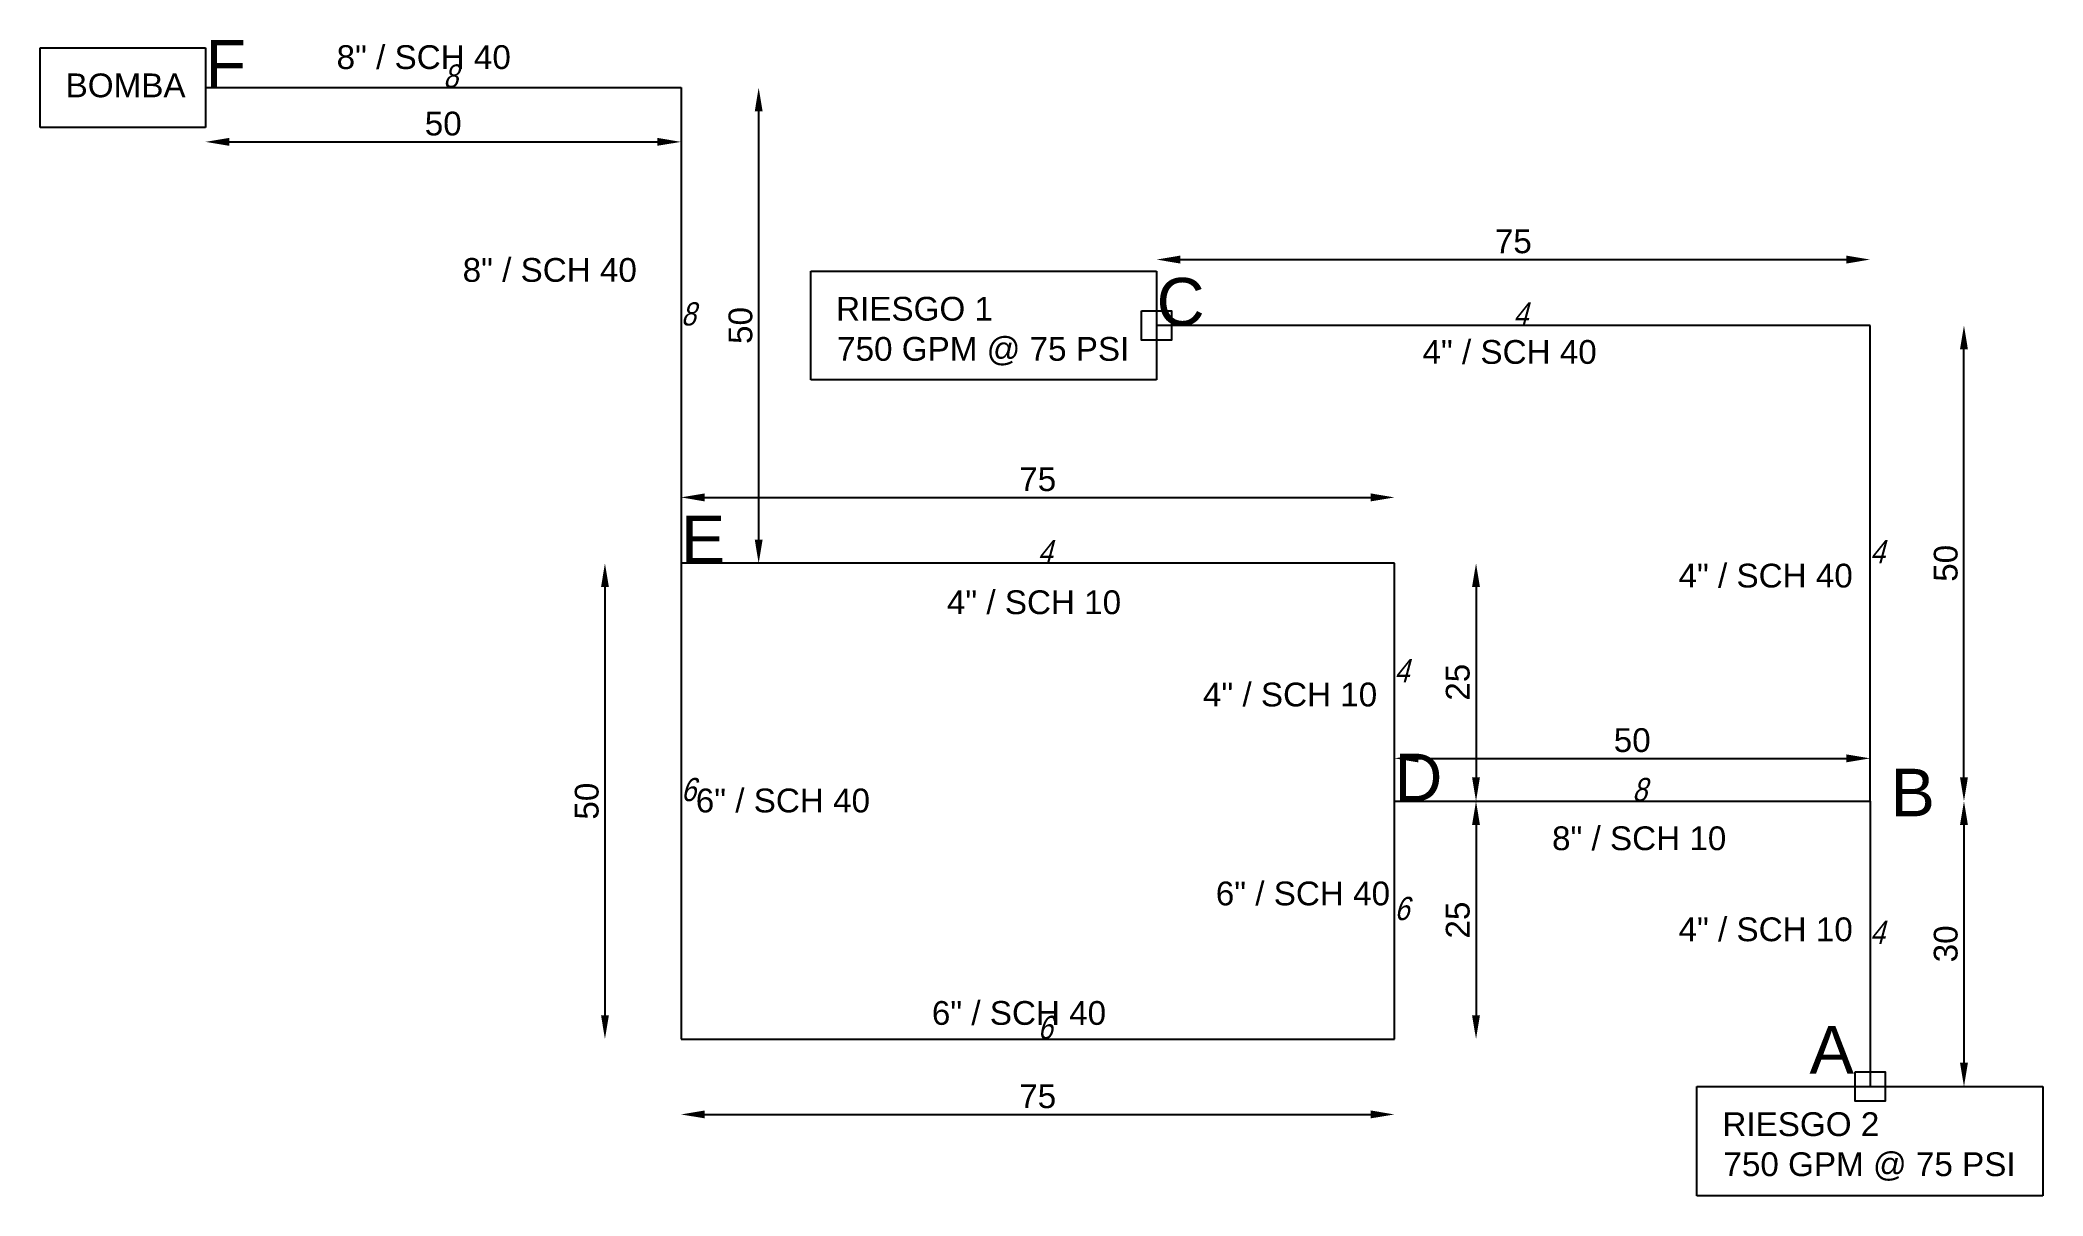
# Model space of a CAD drawing. Header units: millimetres. Extents: x 3532 to 3743, y 956 to 1077.
import ezdxf

# ---------------------------------------------------------------- set-up
doc = ezdxf.new("R2010")
doc.units = ezdxf.units.MM
for name, color, linetype in [('Alimentadores', 5, 'Continuous'), ('Diametros', 2, 'Continuous'), ('Rociadores', 7, 'Continuous')]:
    doc.layers.add(name, color=color, linetype=linetype)
doc.styles.add('ACI', font='technic_.ttf', dxfattribs={"oblique": 15})
doc.styles.get("Standard").update_dxf_attribs({"font": 'arial.ttf'})

# ---------------------------------------------------------------- blocks, each defined once
blk = doc.blocks.new('Discharging Head Block - Rociadores Abiertos')
at = {"layer": 'Rociadores', "color": 3}
blk.add_lwpolyline([(-6.3, 6.2), (6.3, 6.2), (6.3, -6.2), (-6.3, -6.2)], close=True, dxfattribs=at)

msp = doc.modelspace()

# ---------------------------------------------------------------- linework, layer by layer
for p, q in [((3532.27, 1076.25), (3549.66, 1076.25)), ((3532.27, 1067.87), (3532.27, 1076.25)), ((3549.66, 1076.25), (3549.66, 1067.87)), ((3549.66, 1067.87), (3532.27, 1067.87)), ((3613.29, 1052.77), (3649.66, 1052.77)), ((3613.29, 1041.36), (3613.29, 1052.77)), ((3649.66, 1052.77), (3649.66, 1041.36)), ((3649.66, 1041.36), (3613.29, 1041.36)), ((3706.47, 967.06), (3742.84, 967.06)), ((3706.47, 955.56), (3706.47, 967.06)), ((3742.84, 967.06), (3742.84, 955.56)), ((3742.84, 955.56), (3706.47, 955.56))]:
    msp.add_line(p, q)
at = {"color": 1}
for p, q in [((3607.82, 1069.56), (3607.82, 1024.56)), ((3552.16, 1066.36), (3597.16, 1066.36)), ((3652.16, 1053.99), (3722.16, 1053.99)), ((3734.54, 999.56), (3734.54, 1044.56)), ((3602.16, 1028.99), (3672.16, 1028.99)), ((3591.66, 1019.56), (3591.66, 974.56)), ((3683.24, 1019.56), (3683.24, 999.56)), ((3677.16, 1001.56), (3722.16, 1001.56)), ((3683.24, 994.56), (3683.24, 974.56)), ((3734.54, 994.56), (3734.54, 969.56)), ((3602.16, 964.13), (3672.16, 964.13))]:
    msp.add_line(p, q, dxfattribs=at)
for points in [[(3607.41, 1069.56), (3608.24, 1069.56), (3607.82, 1072.06)], [(3552.16, 1066.78), (3552.16, 1065.95), (3549.66, 1066.36)], [(3597.16, 1066.78), (3597.16, 1065.95), (3599.66, 1066.36)], [(3652.16, 1054.41), (3652.16, 1053.57), (3649.66, 1053.99)], [(3722.16, 1054.41), (3722.16, 1053.57), (3724.66, 1053.99)], [(3734.12, 1044.56), (3734.95, 1044.56), (3734.54, 1047.06)], [(3602.16, 1029.41), (3602.16, 1028.57), (3599.66, 1028.99)], [(3672.16, 1029.41), (3672.16, 1028.57), (3674.66, 1028.99)], [(3607.41, 1024.56), (3608.24, 1024.56), (3607.82, 1022.06)], [(3591.25, 1019.56), (3592.08, 1019.56), (3591.66, 1022.06)], [(3682.82, 1019.56), (3683.65, 1019.56), (3683.24, 1022.06)], [(3677.16, 1001.98), (3677.16, 1001.14), (3674.66, 1001.56)], [(3722.16, 1001.98), (3722.16, 1001.14), (3724.66, 1001.56)], [(3682.82, 999.56), (3683.65, 999.56), (3683.24, 997.06)], [(3734.12, 999.56), (3734.95, 999.56), (3734.54, 997.06)], [(3682.82, 994.56), (3683.65, 994.56), (3683.24, 997.06)], [(3734.12, 994.56), (3734.95, 994.56), (3734.54, 997.06)], [(3591.25, 974.56), (3592.08, 974.56), (3591.66, 972.06)], [(3682.82, 974.56), (3683.65, 974.56), (3683.24, 972.06)], [(3734.12, 969.56), (3734.95, 969.56), (3734.54, 967.06)], [(3602.16, 964.55), (3602.16, 963.72), (3599.66, 964.13)], [(3672.16, 964.55), (3672.16, 963.72), (3674.66, 964.13)]]:
    msp.add_solid(points, dxfattribs=at)
at = {"layer": 'Alimentadores'}
for p, q in [((3549.66, 1072.06), (3599.66, 1072.06)), ((3599.66, 1072.06), (3599.66, 1022.06)), ((3724.66, 1047.06), (3649.66, 1047.06)), ((3724.66, 997.06), (3724.66, 1047.06)), ((3674.66, 1022.06), (3599.66, 1022.06)), ((3599.66, 1022.06), (3599.66, 972.06)), ((3674.66, 997.06), (3674.66, 1022.06)), ((3674.66, 972.06), (3674.66, 997.06)), ((3674.66, 997.06), (3724.66, 997.06)), ((3724.66, 997.06), (3724.66, 967.06)), ((3599.66, 972.06), (3674.66, 972.06))]:
    msp.add_line(p, q, dxfattribs=at)

# ---------------------------------------------------------------- block references
at = {"layer": 'Rociadores', "xscale": 0.25, "yscale": 0.25, "zscale": 0.25}
for p in [(3649.66, 1047.06), (3724.66, 967.06)]:
    msp.add_blockref('Discharging Head Block - Rociadores Abiertos', p, dxfattribs=at)

# ---------------------------------------------------------------- texts
at = {"color": 2}
for s, p in [('F', (3549.66, 1072.06)), ('C', (3649.66, 1047.06)), ('E', (3599.66, 1022.06)), ('D', (3674.66, 997.06)), ('B', (3726.83, 995.47)), ('A', (3718.3, 968.43))]:
    msp.add_text(s, height=5, dxfattribs=at).set_placement(p)
at = {"color": 1}
for s, p in [('8" / SCH 40', (3563.45, 1074.02)), ('8" / SCH 40', (3576.7, 1051.65)), ('4" / SCH 40', (3677.61, 1043.03)), ('4" / SCH 40', (3704.53, 1019.52)), ('4" / SCH 10', (3627.61, 1016.72)), ('4" / SCH 10', (3654.53, 1007.02)), ('6" / SCH 40', (3601.21, 995.88)), ('8" / SCH 10', (3691.23, 991.91)), ('6" / SCH 40', (3655.88, 986.11)), ('4" / SCH 10', (3704.53, 982.34)), ('6" / SCH 40', (3626.03, 973.55))]:
    msp.add_text(s, height=2.5, dxfattribs=at).set_placement(p)
for s, p in [('BOMBA', (3534.96, 1071.05)), ('RIESGO 1', (3615.96, 1047.57)), ('750 GPM @ 75 PSI', (3616.07, 1043.35)), ('RIESGO 2', (3709.14, 961.86)), ('750 GPM @ 75 PSI', (3709.25, 957.65))]:
    msp.add_text(s, height=2.5).set_placement(p)
at = {"color": 1, "char_height": 2.5, "attachment_point": 5}
for s, insert in [('50', (3574.66, 1068.27)), ('75', (3687.16, 1055.89)), ('75', (3637.16, 1030.89)), ('50', (3699.66, 1003.46)), ('75', (3637.16, 966.03))]:
    msp.add_mtext(s, dxfattribs=dict(at, insert=insert))
at = {"color": 1, "char_height": 2.5, "attachment_point": 5, "rotation": 90}
for s, insert in [('50', (3605.92, 1047.06)), ('50', (3732.63, 1022.06)), ('25', (3681.33, 1009.56)), ('50', (3589.76, 997.06)), ('25', (3681.33, 984.56)), ('30', (3732.63, 982.06))]:
    msp.add_mtext(s, dxfattribs=dict(at, insert=insert))
at = {"layer": 'Diametros', "style": 'ACI', "oblique": 15}
for s, p in [('8', (3574.66, 1072.06)), ('8', (3599.66, 1047.06)), ('4', (3687.16, 1047.06)), ('4', (3637.16, 1022.06)), ('4', (3724.66, 1022.06)), ('4', (3674.66, 1009.56)), ('6', (3599.66, 997.06)), ('8', (3699.66, 997.06)), ('6', (3674.66, 984.56)), ('4', (3724.66, 982.06)), ('6', (3637.16, 972.06))]:
    msp.add_text(s, height=2.44, dxfattribs=at).set_placement(p)

doc.saveas('drawing.dxf')
